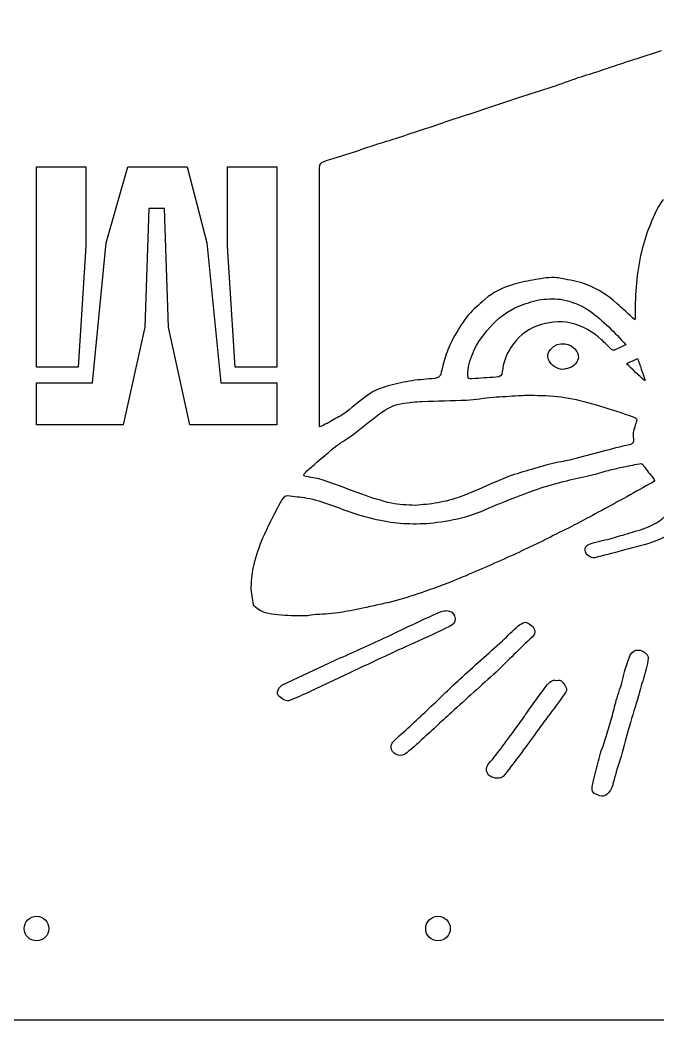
# Model space of a CAD drawing. Header units: millimetres. Extents: x -152 to 152, y -101 to 105.
# Drawn here: x -1.9 to 73.2, y -100.8 to 17 of the extents above; entities that cross this region are included whole.
import ezdxf

# ---------------------------------------------------------------- set-up
doc = ezdxf.new("R2010")
doc.units = ezdxf.units.MM
doc.layers.add('CUTOUTS', color=1, linetype='CONTINUOUS')
doc.layers.add('PERIMETER', color=5, linetype='CONTINUOUS')

msp = doc.modelspace()

# ---------------------------------------------------------------- linework, layer by layer
at = {"layer": 'CUTOUTS'}
for p, q in [((70.75, 12.5), (73.61, 13.46)), ((50.83, 5.92), (47.97, 4.96)), ((50.83, 5.92), (54, 6.95)), ((33.32, -30.9), (33.32, -0.36)), ((28.98, -61.29), (35.09, -58.43)), ((36.98, -59.82), (32.14, -62.12)), ((71.16, -61.7), (70.92, -62.58))]:
    msp.add_line(p, q, dxfattribs=at)
for points in [[(10.21, -30.66), (0.01, -30.66), (0.01, -25.7), (6.59, -25.7), (8.21, -9.21), (10.74, -0.25), (17.75, -0.25), (20.07, -9.21), (21.71, -25.7), (28.3, -25.7), (28.3, -30.66), (18.07, -30.66), (15.56, -19.14), (15.06, -5.18), (13.22, -5.18), (12.74, -19.14)], [(0.01, -0.25), (5.81, -0.25), (5.81, -9.59), (4.91, -23.86), (0.01, -23.86)], [(22.5, -0.25), (28.3, -0.25), (28.3, -23.86), (23.39, -23.86), (22.5, -9.59)]]:
    msp.add_lwpolyline(points, close=True, dxfattribs=at)
for centre in [(0, -90), (47.29, -90)]:
    msp.add_circle(centre, 1.45, dxfattribs=at)
for points, knots in [([(66.49, 11.1), (67.23, 11.34), (67.94, 11.6), (68.68, 11.84), (68.68, 11.84), (68.68, 11.84), (68.68, 11.84)], [-1, -1, -1, -1, 0, 0, 0, 0.000238, 0.000238, 0.000238, 0.000238]), ([(68.68, 11.84), (68.68, 11.84), (68.69, 11.84), (68.69, 11.84), (69.37, 12.08), (70.06, 12.29), (70.75, 12.5), (70.75, 12.5), (70.75, 12.5), (70.75, 12.5)], [-1.000255, -1.000255, -1.000255, -1.000255, -1, -1, -1, 0, 0, 0, 0.000269, 0.000269, 0.000269, 0.000269]), ([(60.75, 9.17), (60.75, 9.17), (60.75, 9.17), (60.75, 9.17), (61.78, 9.51), (62.79, 9.91), (63.82, 10.25)], [-1.000047, -1.000047, -1.000047, -1.000047, -1, -1, -1, 0, 0, 0, 0]), ([(56.81, 7.93), (58.1, 8.35), (59.45, 8.75), (60.75, 9.17), (60.75, 9.17), (60.75, 9.17), (60.75, 9.17)], [-0.9998204, -0.9998204, -0.9998204, -0.9998204, 0, 0, 0, 0.0000375, 0.0000375, 0.0000375, 0.0000375]), ([(54, 6.95), (54, 6.95), (54, 6.95), (54, 6.95), (54.95, 7.27), (55.88, 7.61), (56.81, 7.93)], [-1.000062, -1.000062, -1.000062, -1.000062, -1, -1, -1, 0, 0, 0, 0]), ([(45.24, 4.06), (46.14, 4.35), (47.07, 4.67), (47.97, 4.96), (47.97, 4.96), (47.97, 4.96), (47.97, 4.96)], [-1, -1, -1, -1, 0, 0, 0, 0.000078, 0.000078, 0.000078, 0.000078]), ([(39.9, 2.34), (39.9, 2.34), (39.9, 2.34), (39.9, 2.34), (40.69, 2.61), (41.48, 2.82), (42.28, 3.08)], [-1.00012, -1.00012, -1.00012, -1.00012, -1, -1, -1, 0, 0, 0, 0]), ([(35.95, 1.02), (35.95, 1.02), (35.95, 1.02), (35.96, 1.02), (37.28, 1.44), (38.58, 1.92), (39.9, 2.34), (39.9, 2.34), (39.9, 2.34), (39.9, 2.34)], [-1.000067, -1.000067, -1.000067, -1.000067, -1, -1, -1, 0, 0, 0, 0.000072, 0.000072, 0.000072, 0.000072]), ([(33.89, 0.39), (34.58, 0.62), (35.27, 0.81), (35.95, 1.02), (35.95, 1.02), (35.95, 1.02), (35.95, 1.02)], [-1, -1, -1, -1, 0, 0, 0, 0.00013, 0.00013, 0.00013, 0.00013]), ([(73.81, -4.11), (73.02, -5.15), (72.56, -6.38), (72.09, -7.56), (72.09, -7.57), (72.09, -7.57), (72.09, -7.57)], [-0.999926, -0.999926, -0.999926, -0.999926, 0, 0, 0, 0.000087, 0.000087, 0.000087, 0.000087]), ([(72.09, -7.57), (72.09, -7.57), (72.09, -7.57), (72.09, -7.57), (71.69, -8.6), (71.4, -9.63), (71.16, -10.72), (71.16, -10.72), (71.16, -10.72), (71.16, -10.72)], [-1.0001, -1.0001, -1.0001, -1.0001, -1, -1, -1, 0, 0, 0, 0.000032, 0.000032, 0.000032, 0.000032]), ([(71.16, -10.72), (71.16, -10.72), (71.16, -10.72), (71.16, -10.72), (70.63, -13.19), (70.47, -15.65), (70.52, -18.14)], [-1.0000141, -1.0000141, -1.0000141, -1.0000141, -1, -1, -1, -0.0000779, -0.0000779, -0.0000779, -0.0000779]), ([(58.16, -13.65), (57.31, -13.81), (56.48, -14.02), (55.66, -14.28), (55.66, -14.28), (55.66, -14.28), (55.66, -14.28)], [-0.9998873, -0.9998873, -0.9998873, -0.9998873, 0, 0, 0, 0.0000939, 0.0000939, 0.0000939, 0.0000939]), ([(60.68, -13.3), (60.68, -13.3), (60.68, -13.3), (60.68, -13.3), (59.83, -13.35), (58.98, -13.49), (58.16, -13.65)], [-1.000097, -1.000097, -1.000097, -1.000097, -1, -1, -1, 0, 0, 0, 0]), ([(62.22, -13.49), (61.72, -13.38), (61.19, -13.27), (60.68, -13.3), (60.68, -13.3), (60.68, -13.3), (60.68, -13.3)], [-1, -1, -1, -1, 0, 0, 0, 0.000163, 0.000163, 0.000163, 0.000163]), ([(55.66, -14.28), (55.66, -14.28), (55.66, -14.28), (55.66, -14.28), (54.47, -14.68), (53.4, -15.29), (52.49, -16.15), (52.49, -16.15), (52.49, -16.15), (52.49, -16.15)], [-1.000064, -1.000064, -1.000064, -1.000064, -1, -1, -1, 0, 0, 0, 0.000054, 0.000054, 0.000054, 0.000054]), ([(52.49, -16.15), (52.49, -16.15), (52.49, -16.15), (52.49, -16.15), (51.89, -16.73), (51.2, -17.26), (50.69, -17.93), (50.69, -17.93), (50.69, -17.93), (50.69, -17.93)], [-1.00008, -1.00008, -1.00008, -1.00008, -1, -1, -1, 0, 0, 0, 0.000116, 0.000116, 0.000116, 0.000116]), ([(50.69, -17.93), (50.69, -17.93), (50.69, -17.93), (50.69, -17.93), (50.08, -18.75), (49.55, -19.62), (49.05, -20.52), (49.05, -20.52), (49.05, -20.52), (49.05, -20.52)], [-1.000094, -1.000094, -1.000094, -1.000094, -1, -1, -1, 0, 0, 0, 0.000243, 0.000243, 0.000243, 0.000243]), ([(59, -18.99), (57.66, -19.42), (56.65, -20.38), (55.87, -21.55), (55.87, -21.55), (55.87, -21.55), (55.87, -21.55)], [-1, -1, -1, -1, 0, 0, 0, 0.000012, 0.000012, 0.000012, 0.000012]), ([(49.05, -20.52), (49.05, -20.52), (49.05, -20.52), (49.05, -20.53), (48.7, -21.19), (48.41, -21.88), (48.17, -22.6)], [-1.000336, -1.000336, -1.000336, -1.000336, -1, -1, -1, 0, 0, 0, 0]), ([(60.53, -21.77), (61.49, -20.66), (63.03, -21), (63.65, -22.03), (63.65, -22.03), (63.65, -22.03), (63.65, -22.03)], [-1, -1, -1, -1, 0, 0, 0, 0.000245, 0.000245, 0.000245, 0.000245]), ([(55.87, -21.55), (55.87, -21.55), (55.87, -21.55), (55.87, -21.55), (55.31, -22.41), (54.97, -23.37), (54.86, -24.38)], [-1.000016, -1.000016, -1.000016, -1.000016, -1, -1, -1, 0, 0, 0, 0]), ([(63.65, -22.03), (64.03, -22.64), (63.81, -23.42), (63.01, -23.84), (63.01, -23.84), (63.01, -23.84), (63.01, -23.84)], [-1, -1, -1, -1, 0, 0, 0, 0.000207, 0.000207, 0.000207, 0.000207]), ([(47.61, -24.69), (47.56, -24.81), (47.46, -24.96), (47.37, -25.03), (47.37, -25.03), (47.37, -25.03), (47.37, -25.03)], [-0.992778, -0.992778, -0.992778, -0.992778, 0, 0, 0, 0.001968, 0.001968, 0.001968, 0.001968]), ([(54.86, -24.38), (54.81, -24.87), (54.63, -25.02), (54.14, -25.05), (54.14, -25.05), (54.14, -25.05), (54.14, -25.05)], [-1, -1, -1, -1, 0, 0, 0, 0.000048, 0.000048, 0.000048, 0.000048]), ([(63.01, -23.84), (63.01, -23.84), (63.01, -23.84), (63.01, -23.84), (62.73, -23.99), (62.37, -24.02), (62.05, -24.12)], [-1.0005752, -1.0005752, -1.0005752, -1.0005752, -1, -1, -1, -0.009478, -0.009478, -0.009478, -0.009478]), ([(44.24, -25.45), (44.24, -25.45), (44.24, -25.45), (44.24, -25.45), (43.34, -25.61), (42.46, -25.79), (41.59, -26.03), (41.59, -26.03), (41.59, -26.03), (41.59, -26.03)], [-1.000222, -1.000222, -1.000222, -1.000222, -1, -1, -1, 0, 0, 0, 0.000111, 0.000111, 0.000111, 0.000111]), ([(46.91, -25.18), (46.02, -25.29), (45.12, -25.31), (44.24, -25.45), (44.24, -25.45), (44.24, -25.45), (44.24, -25.45)], [-0.9995574, -0.9995574, -0.9995574, -0.9995574, 0, 0, 0, 0.0002293, 0.0002293, 0.0002293, 0.0002293]), ([(47.37, -25.03), (47.37, -25.03), (47.37, -25.03), (47.37, -25.03), (47.25, -25.13), (47.07, -25.16), (46.91, -25.18)], [-1.0015367, -1.0015367, -1.0015367, -1.0015367, -1, -1, -1, -0.0024793, -0.0024793, -0.0024793, -0.0024793]), ([(51.31, -25.23), (50.94, -25.26), (50.85, -25.22), (50.81, -24.87), (50.81, -24.85), (50.81, -24.83), (50.81, -24.81)], [-0.9991908, -0.9991908, -0.9991908, -0.9991908, -0.0548621, -0.0548621, -0.0548621, -0.0002789, -0.0002789, -0.0002789, -0.0002789]), ([(54.14, -25.05), (54.14, -25.05), (54.14, -25.05), (54.14, -25.05), (53.19, -25.1), (52.24, -25.15), (51.31, -25.23)], [-1.000025, -1.000025, -1.000025, -1.000025, -1, -1, -1, 0, 0, 0, 0]), ([(39.4, -26.88), (38.37, -27.55), (37.44, -28.42), (36.47, -29.16), (36.47, -29.16), (36.47, -29.16), (36.47, -29.16)], [-0.999757, -0.999757, -0.999757, -0.999757, 0, 0, 0, 0.0000342, 0.0000342, 0.0000342, 0.0000342]), ([(41.59, -26.03), (41.59, -26.03), (41.59, -26.03), (41.59, -26.03), (40.85, -26.24), (40.05, -26.45), (39.4, -26.88)], [-1.00013, -1.00013, -1.00013, -1.00013, -1, -1, -1, 0, 0, 0, 0]), ([(43.06, -28.14), (43.86, -28.03), (44.65, -27.93), (45.44, -27.9), (45.44, -27.9), (45.44, -27.9), (45.44, -27.9)], [-0.9997056, -0.9997056, -0.9997056, -0.9997056, 0, 0, 0, 0.000127, 0.000127, 0.000127, 0.000127]), ([(45.44, -27.9), (45.44, -27.9), (45.44, -27.9), (45.44, -27.9), (47.19, -27.82), (48.91, -27.82), (50.63, -27.74), (50.63, -27.74), (50.63, -27.74), (50.63, -27.74)], [-1.000058, -1.000058, -1.000058, -1.000058, -1, -1, -1, 0, 0, 0, 0.000019, 0.000019, 0.000019, 0.000019]), ([(50.63, -27.74), (50.63, -27.74), (50.63, -27.74), (50.63, -27.74), (51.69, -27.69), (52.72, -27.48), (53.78, -27.4), (53.78, -27.4), (53.78, -27.4), (53.78, -27.4)], [-1.00003, -1.00003, -1.00003, -1.00003, -1, -1, -1, 0, 0, 0, 0.000031, 0.000031, 0.000031, 0.000031]), ([(53.78, -27.4), (53.78, -27.4), (53.78, -27.4), (53.78, -27.4), (54.78, -27.32), (55.79, -27.27), (56.79, -27.21)], [-1.000032, -1.000032, -1.000032, -1.000032, -1, -1, -1, 0, 0, 0, 0]), ([(62.23, -27.42), (63.42, -27.61), (64.61, -27.93), (65.8, -28.27), (65.8, -28.27), (65.8, -28.27), (65.8, -28.27)], [-1, -1, -1, -1, 0, 0, 0, 0.00009, 0.00009, 0.00009, 0.00009]), ([(65.8, -28.27), (65.8, -28.27), (65.8, -28.27), (65.8, -28.27), (67.15, -28.64), (68.49, -29.12), (69.84, -29.54)], [-1.000079, -1.000079, -1.000079, -1.000079, -1, -1, -1, 0, 0, 0, 0]), ([(36.47, -29.16), (36.47, -29.16), (36.47, -29.16), (36.47, -29.16), (36.02, -29.5), (35.52, -29.74), (35.02, -30.03), (35.02, -30.03), (35.02, -30.03), (35.02, -30.03)], [-1.000074, -1.000074, -1.000074, -1.000074, -1, -1, -1, 0, 0, 0, 0.000224, 0.000224, 0.000224, 0.000224]), ([(37.24, -31.83), (37.24, -31.83), (37.24, -31.83), (37.24, -31.83), (38.33, -31.01), (39.36, -30.14), (40.44, -29.32)], [-1.000067, -1.000067, -1.000067, -1.000067, -1, -1, -1, 0, 0, 0, 0]), ([(35.02, -30.03), (35.01, -30.03), (35.01, -30.03), (35.01, -30.03), (34.5, -30.34), (33.97, -30.64), (33.32, -30.9)], [-1.0002109, -1.0002109, -1.0002109, -1.0002109, -1, -1, -1, -0.033334, -0.033334, -0.033334, -0.033334]), ([(69.84, -29.54), (70, -29.59), (70.13, -29.67), (70.26, -29.72), (70.26, -29.72), (70.26, -29.72), (70.27, -29.72)], [-0.99816, -0.99816, -0.99816, -0.99816, 0, 0, 0, 0.001856, 0.001856, 0.001856, 0.001856]), ([(70.61, -30.48), (70.42, -31.03), (70.15, -31.63), (70.31, -32.31), (70.31, -32.31), (70.31, -32.31), (70.31, -32.31)], [-0.9993792, -0.9993792, -0.9993792, -0.9993792, 0, 0, 0, 0.0001156, 0.0001156, 0.0001156, 0.0001156]), ([(70.27, -29.72), (70.27, -29.72), (70.27, -29.72), (70.27, -29.72), (70.61, -29.85), (70.7, -29.9), (70.71, -30.03), (70.71, -30.12), (70.67, -30.26), (70.61, -30.48)], [-1.0004269, -1.0004269, -1.0004269, -1.0004269, -1, -1, -1, -0.3988186, -0.3988186, -0.3988186, -0.0006264, -0.0006264, -0.0006264, -0.0006264]), ([(35.36, -33.1), (35.97, -32.66), (36.63, -32.29), (37.24, -31.83), (37.24, -31.83), (37.24, -31.83), (37.24, -31.83)], [-0.9997724, -0.9997724, -0.9997724, -0.9997724, 0, 0, 0, 0.0001198, 0.0001198, 0.0001198, 0.0001198]), ([(69.87, -32.99), (68.79, -33.23), (67.73, -33.52), (66.65, -33.78), (66.65, -33.78), (66.65, -33.78), (66.65, -33.78)], [-0.9997808, -0.9997808, -0.9997808, -0.9997808, 0, 0, 0, 0.0001595, 0.0001595, 0.0001595, 0.0001595]), ([(70.31, -32.31), (70.31, -32.31), (70.31, -32.31), (70.31, -32.31), (70.39, -32.6), (70.28, -32.89), (69.87, -32.99)], [-1.0002402, -1.0002402, -1.0002402, -1.0002402, -1, -1, -1, -0.0005726, -0.0005726, -0.0005726, -0.0005726]), ([(66.65, -33.78), (66.65, -33.78), (66.65, -33.78), (66.65, -33.78), (65.45, -34.1), (64.26, -34.44), (63.07, -34.73), (63.07, -34.73), (63.07, -34.73), (63.07, -34.73)], [-1.000145, -1.000145, -1.000145, -1.000145, -1, -1, -1, 0, 0, 0, 0.000158, 0.000158, 0.000158, 0.000158]), ([(60.98, -35.16), (60.98, -35.16), (60.98, -35.16), (60.98, -35.16), (60.08, -35.37), (59.21, -35.63), (58.31, -35.9)], [-1.000039, -1.000039, -1.000039, -1.000039, -1, -1, -1, 0, 0, 0, 0]), ([(63.07, -34.73), (63.07, -34.73), (63.07, -34.73), (63.07, -34.73), (62.39, -34.92), (61.68, -35), (60.98, -35.16), (60.98, -35.16), (60.98, -35.16), (60.98, -35.16)], [-1.000272, -1.000272, -1.000272, -1.000272, -1, -1, -1, 0, 0, 0, 0.000051, 0.000051, 0.000051, 0.000051]), ([(71.01, -35.23), (71.26, -35.18), (71.36, -35.24), (71.51, -35.47), (71.51, -35.47), (71.51, -35.47), (71.51, -35.47)], [-0.9990578, -0.9990578, -0.9990578, -0.9990578, 0, 0, 0, 0.0003507, 0.0003507, 0.0003507, 0.0003507]), ([(31.77, -36.74), (31.77, -36.74), (31.77, -36.74), (31.77, -36.74), (31.49, -36.71), (31.46, -36.63), (31.5, -36.5), (31.52, -36.45), (31.55, -36.4), (31.59, -36.35)], [-1.0010525, -1.0010525, -1.0010525, -1.0010525, -1, -1, -1, -0.2674401, -0.2674401, -0.2674401, -0.00345, -0.00345, -0.00345, -0.00345]), ([(71.51, -35.47), (71.51, -35.47), (71.51, -35.47), (71.51, -35.47), (71.86, -35.98), (72.26, -36.46), (72.65, -36.93), (72.65, -36.93), (72.65, -36.93), (72.65, -36.93)], [-1.000165, -1.000165, -1.000165, -1.000165, -1, -1, -1, 0, 0, 0, 0.000512, 0.000512, 0.000512, 0.000512]), ([(33.89, -37.2), (33.89, -37.2), (33.89, -37.2), (33.89, -37.2), (33.2, -36.98), (32.48, -36.88), (31.77, -36.74), (31.77, -36.74), (31.77, -36.74), (31.77, -36.74)], [-1.000331, -1.000331, -1.000331, -1.000331, -1, -1, -1, 0, 0, 0, 0.00058, 0.00058, 0.00058, 0.00058]), ([(38.31, -38.84), (38.31, -38.84), (38.31, -38.84), (38.31, -38.84), (36.83, -38.33), (35.38, -37.7), (33.89, -37.2), (33.89, -37.2), (33.89, -37.2), (33.89, -37.2)], [-1.000008, -1.000008, -1.000008, -1.000008, -1, -1, -1, 0, 0, 0, 0.000152, 0.000152, 0.000152, 0.000152]), ([(53.36, -37.7), (53.36, -37.7), (53.36, -37.7), (53.36, -37.7), (52.22, -38.2), (51.08, -38.71), (49.92, -39.13), (49.92, -39.13), (49.92, -39.13), (49.92, -39.13)], [-1.000159, -1.000159, -1.000159, -1.000159, -1, -1, -1, 0, 0, 0, 0.000067, 0.000067, 0.000067, 0.000067]), ([(55.61, -36.75), (54.84, -37.01), (54.12, -37.38), (53.36, -37.7), (53.36, -37.7), (53.36, -37.7), (53.36, -37.7)], [-1, -1, -1, -1, 0, 0, 0, 0.000238, 0.000238, 0.000238, 0.000238]), ([(59.13, -38.19), (60.22, -37.82), (61.35, -37.53), (62.46, -37.24), (62.46, -37.24), (62.46, -37.24), (62.46, -37.24)], [-0.999956, -0.999956, -0.999956, -0.999956, 0, 0, 0, 0.000107, 0.000107, 0.000107, 0.000107]), ([(62.46, -37.24), (62.46, -37.24), (62.46, -37.24), (62.46, -37.24), (63.41, -36.97), (64.39, -36.82), (65.35, -36.58)], [-1.000125, -1.000125, -1.000125, -1.000125, -1, -1, -1, 0, 0, 0, 0]), ([(72.65, -36.93), (72.65, -36.93), (72.65, -36.93), (72.65, -36.93), (72.88, -37.18), (72.79, -37.31), (72.56, -37.44)], [-1.000892, -1.000892, -1.000892, -1.000892, -1, -1, -1, 0, 0, 0, 0]), ([(41.82, -39.89), (40.64, -39.63), (39.48, -39.23), (38.31, -38.84), (38.31, -38.84), (38.31, -38.84), (38.31, -38.84)], [-1, -1, -1, -1, 0, 0, 0, 0.00001, 0.00001, 0.00001, 0.00001]), ([(54.59, -39.91), (54.59, -39.91), (54.59, -39.91), (54.59, -39.91), (56.09, -39.3), (57.6, -38.72), (59.13, -38.19)], [-1.000015, -1.000015, -1.000015, -1.000015, -1, -1, -1, 0, 0, 0, 0]), ([(28.58, -40.07), (28.58, -40.07), (28.58, -40.07), (28.58, -40.07), (28.76, -39.71), (29.02, -39.36), (29.28, -39.05), (29.29, -39.05), (29.29, -39.05), (29.29, -39.05)], [-1.000163, -1.000163, -1.000163, -1.000163, -1, -1, -1, 0, 0, 0, 0.002155, 0.002155, 0.002155, 0.002155]), ([(29.29, -39.05), (29.29, -39.05), (29.29, -39.04), (29.29, -39.04), (29.31, -39.01), (29.48, -38.99), (29.59, -38.99)], [-1.009337, -1.009337, -1.009337, -1.009337, -1, -1, -1, -0.008367, -0.008367, -0.008367, -0.008367]), ([(29.59, -38.99), (30.33, -39.07), (31.09, -39.15), (31.83, -39.28), (31.83, -39.28), (31.83, -39.28), (31.83, -39.28)], [-0.9988051, -0.9988051, -0.9988051, -0.9988051, 0, 0, 0, 0.0000053, 0.0000053, 0.0000053, 0.0000053]), ([(31.83, -39.28), (31.83, -39.28), (31.83, -39.28), (31.83, -39.28), (33.75, -39.62), (35.52, -40.44), (37.35, -41.07), (37.35, -41.07), (37.35, -41.07), (37.35, -41.07)], [-1.000002, -1.000002, -1.000002, -1.000002, -1, -1, -1, 0, 0, 0, 0.000027, 0.000027, 0.000027, 0.000027]), ([(47.25, -39.84), (47.25, -39.84), (47.25, -39.84), (47.25, -39.84), (46.36, -40.02), (45.44, -40.05), (44.62, -40.16)], [-1.0002574, -1.0002574, -1.0002574, -1.0002574, -1, -1, -1, -0.0020856, -0.0020856, -0.0020856, -0.0020856]), ([(49.92, -39.13), (49.92, -39.13), (49.92, -39.13), (49.92, -39.13), (49.08, -39.44), (48.15, -39.68), (47.26, -39.84), (47.26, -39.84), (47.26, -39.84), (47.25, -39.84)], [-1.000092, -1.000092, -1.000092, -1.000092, -1, -1, -1, 0, 0, 0, 0.000259, 0.000259, 0.000259, 0.000259]), ([(51.01, -41.34), (51.01, -41.34), (51.01, -41.34), (51.01, -41.34), (52.23, -40.97), (53.4, -40.38), (54.59, -39.91), (54.59, -39.91), (54.59, -39.91), (54.59, -39.91)], [-1.000039, -1.000039, -1.000039, -1.000039, -1, -1, -1, 0, 0, 0, 0.00002, 0.00002, 0.00002, 0.00002]), ([(26.67, -43.98), (26.67, -43.98), (26.67, -43.98), (26.67, -43.98), (27.23, -42.66), (27.91, -41.37), (28.58, -40.07), (28.58, -40.07), (28.58, -40.07), (28.58, -40.07)], [-1.000134, -1.000134, -1.000134, -1.000134, -1, -1, -1, 0, 0, 0, 0.000047, 0.000047, 0.000047, 0.000047]), ([(37.35, -41.07), (37.35, -41.07), (37.35, -41.07), (37.35, -41.07), (38.52, -41.47), (39.74, -41.74), (40.96, -41.98), (40.96, -41.98), (40.96, -41.98), (40.96, -41.98)], [-1.000042, -1.000042, -1.000042, -1.000042, -1, -1, -1, 0, 0, 0, 0.000042, 0.000042, 0.000042, 0.000042]), ([(40.96, -41.98), (40.96, -41.98), (40.96, -41.98), (40.96, -41.98), (41.94, -42.16), (42.97, -42.27), (43.98, -42.29), (43.98, -42.29), (43.98, -42.29), (43.98, -42.29)], [-1.000052, -1.000052, -1.000052, -1.000052, -1, -1, -1, 0, 0, 0, 0.000011, 0.000011, 0.000011, 0.000011]), ([(43.98, -42.29), (43.98, -42.29), (43.98, -42.29), (43.98, -42.29), (45.04, -42.32), (46.1, -42.29), (47.17, -42.13)], [-1.0000104, -1.0000104, -1.0000104, -1.0000104, -1, -1, -1, -0.0002099, -0.0002099, -0.0002099, -0.0002099]), ([(47.17, -42.13), (48.46, -41.98), (49.76, -41.71), (51.01, -41.34), (51.01, -41.34), (51.01, -41.34), (51.01, -41.34)], [-0.9998279, -0.9998279, -0.9998279, -0.9998279, 0, 0, 0, 0.0000381, 0.0000381, 0.0000381, 0.0000381]), ([(72.08, -42.66), (72.08, -42.66), (72.08, -42.66), (72.08, -42.66), (72.71, -42.37), (73.41, -42.05), (73.89, -41.54)], [-1.00039, -1.00039, -1.00039, -1.00039, -1, -1, -1, 0, 0, 0, 0]), ([(67.57, -44.07), (67.57, -44.07), (67.57, -44.07), (67.57, -44.07), (68.23, -43.88), (68.89, -43.69), (69.56, -43.48)], [-1.000248, -1.000248, -1.000248, -1.000248, -1, -1, -1, 0, 0, 0, 0]), ([(69.56, -43.48), (70.4, -43.22), (71.25, -43.01), (72.07, -42.66), (72.08, -42.66), (72.08, -42.66), (72.08, -42.66)], [-0.999872, -0.999872, -0.999872, -0.999872, 0, 0, 0, 0.000306, 0.000306, 0.000306, 0.000306]), ([(25.62, -47.12), (25.62, -47.12), (25.62, -47.12), (25.62, -47.12), (25.88, -46.07), (26.22, -44.99), (26.67, -43.98), (26.67, -43.98), (26.67, -43.98), (26.67, -43.98)], [-1.000058, -1.000058, -1.000058, -1.000058, -1, -1, -1, 0, 0, 0, 0.000174, 0.000174, 0.000174, 0.000174]), ([(60.87, -43.71), (59.07, -44.61), (57.27, -45.48), (55.45, -46.3), (55.45, -46.3), (55.45, -46.3), (55.45, -46.3)], [-1, -1, -1, -1, 0, 0, 0, 0.000014, 0.000014, 0.000014, 0.000014]), ([(64.62, -45.44), (64.62, -45.44), (64.62, -45.44), (64.62, -45.44), (64.57, -45.04), (64.84, -44.8), (65.14, -44.7)], [-1.002432, -1.002432, -1.002432, -1.002432, -1, -1, -1, 0, 0, 0, 0]), ([(65.14, -44.7), (65.93, -44.44), (66.75, -44.28), (67.57, -44.07), (67.57, -44.07), (67.57, -44.07), (67.57, -44.07)], [-1, -1, -1, -1, 0, 0, 0, 0.000201, 0.000201, 0.000201, 0.000201]), ([(72.44, -44.52), (71.28, -44.92), (70.06, -45.19), (68.87, -45.5), (68.87, -45.5), (68.87, -45.5), (68.87, -45.5)], [-1, -1, -1, -1, 0, 0, 0, 0.000053, 0.000053, 0.000053, 0.000053]), ([(65.75, -46.32), (65.75, -46.32), (65.75, -46.32), (65.75, -46.32), (65.32, -46.44), (64.62, -45.9), (64.62, -45.45), (64.62, -45.44), (64.62, -45.44), (64.62, -45.44)], [-1.000336, -1.000336, -1.000336, -1.000336, -1, -1, -1, 0, 0, 0, 0.002064, 0.002064, 0.002064, 0.002064]), ([(68.87, -45.5), (68.87, -45.5), (68.87, -45.5), (68.87, -45.5), (67.81, -45.79), (66.78, -46.06), (65.75, -46.32), (65.75, -46.32), (65.75, -46.32), (65.75, -46.32)], [-1.000059, -1.000059, -1.000059, -1.000059, -1, -1, -1, 0, 0, 0, 0.000156, 0.000156, 0.000156, 0.000156]), ([(25.27, -49.79), (25.38, -48.81), (25.41, -47.94), (25.62, -47.12), (25.62, -47.12), (25.62, -47.12), (25.62, -47.12)], [-0.9984355, -0.9984355, -0.9984355, -0.9984355, 0, 0, 0, 0.0000745, 0.0000745, 0.0000745, 0.0000745]), ([(55.45, -46.3), (55.45, -46.3), (55.45, -46.3), (55.45, -46.3), (53.46, -47.2), (51.48, -48.07), (49.47, -48.89), (49.47, -48.89), (49.47, -48.89), (49.47, -48.89)], [-1.000013, -1.000013, -1.000013, -1.000013, -1, -1, -1, 0, 0, 0, 0.00005, 0.00005, 0.00005, 0.00005]), ([(49.47, -48.89), (49.47, -48.89), (49.47, -48.89), (49.47, -48.89), (48.09, -49.47), (46.72, -49.95), (45.32, -50.43), (45.32, -50.43), (45.32, -50.43), (45.32, -50.43)], [-1.000072, -1.000072, -1.000072, -1.000072, -1, -1, -1, 0, 0, 0, 0.000088, 0.000088, 0.000088, 0.000088]), ([(45.32, -50.43), (45.32, -50.43), (45.32, -50.43), (45.32, -50.43), (44.21, -50.82), (43.1, -51.17), (41.96, -51.46)], [-1.00011, -1.00011, -1.00011, -1.00011, -1, -1, -1, 0, 0, 0, 0]), ([(41.96, -51.46), (40.8, -51.75), (39.61, -52.01), (38.44, -52.25), (38.44, -52.25), (38.44, -52.25), (38.44, -52.25)], [-0.999924, -0.999924, -0.999924, -0.999924, 0, 0, 0, 0.000078, 0.000078, 0.000078, 0.000078]), ([(25.73, -52.07), (25.73, -52.07), (25.73, -52.07), (25.73, -52.07), (25.66, -52.03), (25.59, -51.93), (25.56, -51.86)], [-1.020346, -1.020346, -1.020346, -1.020346, -1, -1, -1, -0.015314, -0.015314, -0.015314, -0.015314]), ([(28.43, -53.04), (28.43, -53.04), (28.43, -53.04), (28.43, -53.04), (27.45, -52.94), (26.46, -52.86), (25.74, -52.08), (25.74, -52.08), (25.73, -52.08), (25.73, -52.07)], [-1.000116, -1.000116, -1.000116, -1.000116, -1, -1, -1, 0, 0, 0, 0.001788, 0.001788, 0.001788, 0.001788]), ([(35.48, -52.8), (35.48, -52.8), (35.48, -52.8), (35.48, -52.8), (34.53, -52.94), (33.56, -52.96), (32.6, -53.04)], [-1.000062, -1.000062, -1.000062, -1.000062, -1, -1, -1, 0, 0, 0, 0]), ([(38.44, -52.25), (38.44, -52.25), (38.44, -52.25), (38.44, -52.25), (37.46, -52.46), (36.49, -52.67), (35.48, -52.8), (35.48, -52.8), (35.48, -52.8), (35.48, -52.8)], [-1.000093, -1.000093, -1.000093, -1.000093, -1, -1, -1, 0, 0, 0, 0.000059, 0.000059, 0.000059, 0.000059]), ([(48.35, -52.53), (48.81, -52.56), (49.08, -52.81), (49.23, -53.16), (49.23, -53.16), (49.23, -53.16), (49.23, -53.16)], [-0.9967758, -0.9967758, -0.9967758, -0.9967758, 0, 0, 0, 0.0001552, 0.0001552, 0.0001552, 0.0001552]), ([(31.68, -53.15), (30.59, -53.15), (29.51, -53.17), (28.43, -53.04), (28.43, -53.04), (28.43, -53.04), (28.43, -53.04)], [-1, -1, -1, -1, 0, 0, 0, 0.000104, 0.000104, 0.000104, 0.000104]), ([(49.23, -53.16), (49.23, -53.16), (49.23, -53.16), (49.23, -53.16), (49.41, -53.57), (49.28, -54.04), (48.93, -54.24), (48.93, -54.24), (48.93, -54.24), (48.93, -54.24)], [-1.000135, -1.000135, -1.000135, -1.000135, -1, -1, -1, 0, 0, 0, 0.001345, 0.001345, 0.001345, 0.001345]), ([(56.72, -54.35), (56.72, -54.35), (56.72, -54.34), (56.72, -54.34), (56.94, -54.12), (57.27, -54.04), (57.56, -53.89)], [-1.001648, -1.001648, -1.001648, -1.001648, -1, -1, -1, -0.0177874, -0.0177874, -0.0177874, -0.0177874]), ([(47.67, -54.9), (46.26, -55.53), (44.86, -56.2), (43.46, -56.8), (43.46, -56.8), (43.46, -56.8), (43.46, -56.8)], [-0.9997922, -0.9997922, -0.9997922, -0.9997922, 0, 0, 0, 0.0001336, 0.0001336, 0.0001336, 0.0001336]), ([(48.93, -54.24), (48.93, -54.24), (48.93, -54.24), (48.93, -54.24), (48.54, -54.5), (48.09, -54.69), (47.67, -54.9)], [-1.001203, -1.001203, -1.001203, -1.001203, -1, -1, -1, -0.000674, -0.000674, -0.000674, -0.000674]), ([(54.89, -56.09), (54.89, -56.09), (54.89, -56.09), (54.89, -56.09), (55.5, -55.51), (56.08, -54.9), (56.72, -54.35), (56.72, -54.35), (56.72, -54.35), (56.72, -54.35)], [-1.000275, -1.000275, -1.000275, -1.000275, -1, -1, -1, 0, 0, 0, 0.000658, 0.000658, 0.000658, 0.000658]), ([(58.65, -54.75), (58.8, -55.13), (58.65, -55.42), (58.37, -55.67), (58.37, -55.67), (58.37, -55.67), (58.37, -55.67)], [-0.9993456, -0.9993456, -0.9993456, -0.9993456, 0, 0, 0, 0.000403, 0.000403, 0.000403, 0.000403]), ([(49.86, -60.62), (49.86, -60.62), (49.86, -60.62), (49.86, -60.62), (51.53, -59.08), (53.22, -57.6), (54.89, -56.09), (54.89, -56.09), (54.89, -56.09), (54.89, -56.09)], [-1.000005, -1.000005, -1.000005, -1.000005, -1, -1, -1, 0, 0, 0, 0.000103, 0.000103, 0.000103, 0.000103]), ([(58.37, -55.67), (58.37, -55.67), (58.37, -55.67), (58.37, -55.67), (56.94, -57.02), (55.54, -58.4), (54.14, -59.78)], [-1.0000807, -1.0000807, -1.0000807, -1.0000807, -1, -1, -1, -0.0001615, -0.0001615, -0.0001615, -0.0001615]), ([(43.46, -56.8), (43.46, -56.8), (43.46, -56.8), (43.46, -56.8), (41.29, -57.81), (39.15, -58.81), (36.98, -59.82), (36.98, -59.82), (36.98, -59.82), (36.98, -59.82)], [-1.000085, -1.000085, -1.000085, -1.000085, -1, -1, -1, 0, 0, 0, 0.000034, 0.000034, 0.000034, 0.000034]), ([(70.94, -57.19), (71.38, -57.19), (72.03, -57.68), (72.06, -58.06), (72.06, -58.09), (72.06, -58.11), (72.06, -58.14), (72.06, -58.14), (72.06, -58.14), (72.06, -58.14)], [-1, -1, -1, -1, -0.063131, -0.063131, -0.063131, 0, 0, 0, 0.001007, 0.001007, 0.001007, 0.001007]), ([(72.06, -58.14), (72.06, -58.14), (72.06, -58.14), (72.06, -58.14), (72.03, -58.56), (71.9, -58.98), (71.8, -59.4), (71.8, -59.4), (71.8, -59.4), (71.8, -59.4)], [-1.001075, -1.001075, -1.001075, -1.001075, -1, -1, -1, 0, 0, 0, 0.000155, 0.000155, 0.000155, 0.000155]), ([(54.14, -59.78), (52.39, -61.36), (50.62, -62.95), (48.87, -64.54), (48.87, -64.54), (48.87, -64.54), (48.87, -64.54)], [-0.9998656, -0.9998656, -0.9998656, -0.9998656, 0, 0, 0, 0.0000112, 0.0000112, 0.0000112, 0.0000112]), ([(68.96, -61.04), (68.96, -61.04), (68.96, -61.04), (68.96, -61.04), (69.06, -60.62), (69.14, -60.19), (69.25, -59.77)], [-1.0004062, -1.0004062, -1.0004062, -1.0004062, -1, -1, -1, -0.0006392, -0.0006392, -0.0006392, -0.0006392]), ([(71.8, -59.4), (71.8, -59.4), (71.8, -59.4), (71.8, -59.4), (71.61, -60.17), (71.37, -60.94), (71.16, -61.7), (71.16, -61.7), (71.16, -61.7), (71.16, -61.7)], [-1.000086, -1.000086, -1.000086, -1.000086, -1, -1, -1, 0, 0, 0, 0.000031, 0.000031, 0.000031, 0.000031]), ([(46.03, -64.27), (46.03, -64.27), (46.03, -64.27), (46.03, -64.27), (47.3, -63.05), (48.57, -61.81), (49.86, -60.62), (49.86, -60.62), (49.86, -60.62), (49.86, -60.62)], [-1.000043, -1.000043, -1.000043, -1.000043, -1, -1, -1, 0, 0, 0, 0.000006, 0.000006, 0.000006, 0.000006]), ([(60.16, -61.3), (60.16, -61.3), (60.16, -61.3), (60.16, -61.3), (60.42, -60.96), (60.74, -60.66), (61.25, -60.76), (61.25, -60.76), (61.26, -60.76), (61.26, -60.76)], [-1.000026, -1.000026, -1.000026, -1.000026, -1, -1, -1, 0, 0, 0, 0.007111, 0.007111, 0.007111, 0.007111]), ([(61.26, -60.76), (61.27, -60.76), (61.27, -60.76), (61.27, -60.76), (61.85, -60.61), (62.06, -61.08), (62.33, -61.48), (62.33, -61.48), (62.33, -61.48), (62.33, -61.48)], [-1.006101, -1.006101, -1.006101, -1.006101, -1, -1, -1, 0, 0, 0, 0.001709, 0.001709, 0.001709, 0.001709]), ([(68.69, -61.89), (68.8, -61.6), (68.88, -61.33), (68.96, -61.04), (68.96, -61.04), (68.96, -61.04), (68.96, -61.04)], [-0.9992768, -0.9992768, -0.9992768, -0.9992768, 0, 0, 0, 0.0005876, 0.0005876, 0.0005876, 0.0005876]), ([(28.37, -62.34), (28.37, -62.34), (28.37, -62.34), (28.37, -62.34), (28.3, -62.14), (28.53, -61.62), (28.82, -61.39), (28.87, -61.34), (28.92, -61.31), (28.97, -61.29), (28.97, -61.29), (28.98, -61.29), (28.98, -61.29)], [-1.000255, -1.000255, -1.000255, -1.000255, -1, -1, -1, -0.156148, -0.156148, -0.156148, 0, 0, 0, 0.000671, 0.000671, 0.000671, 0.000671]), ([(29.78, -63.15), (29.52, -63.26), (28.87, -62.96), (28.55, -62.61), (28.46, -62.52), (28.4, -62.42), (28.37, -62.34), (28.37, -62.34), (28.37, -62.34), (28.37, -62.34)], [-0.9993717, -0.9993717, -0.9993717, -0.9993717, -0.2133821, -0.2133821, -0.2133821, 0, 0, 0, 0.0001654, 0.0001654, 0.0001654, 0.0001654]), ([(58.07, -64.13), (58.07, -64.13), (58.07, -64.13), (58.07, -64.13), (58.76, -63.18), (59.45, -62.22), (60.16, -61.3), (60.16, -61.3), (60.16, -61.3), (60.16, -61.3)], [-1.000023, -1.000023, -1.000023, -1.000023, -1, -1, -1, 0, 0, 0, 0.00001, 0.00001, 0.00001, 0.00001]), ([(62.17, -62.43), (62.17, -62.43), (62.17, -62.43), (62.17, -62.43), (61.54, -63.3), (60.88, -64.17), (60.21, -65.07)], [-1.000113, -1.000113, -1.000113, -1.000113, -1, -1, -1, 0, 0, 0, 0]), ([(62.33, -61.48), (62.33, -61.48), (62.33, -61.48), (62.33, -61.48), (62.55, -61.75), (62.41, -62.12), (62.17, -62.43), (62.17, -62.43), (62.17, -62.43), (62.17, -62.43)], [-1.002167, -1.002167, -1.002167, -1.002167, -1, -1, -1, 0, 0, 0, 0.000309, 0.000309, 0.000309, 0.000309]), ([(68.29, -63.11), (68.29, -63.11), (68.29, -63.11), (68.29, -63.11), (68.4, -62.69), (68.56, -62.29), (68.69, -61.89)], [-1.0005354, -1.0005354, -1.0005354, -1.0005354, -1, -1, -1, -0.0005355, -0.0005355, -0.0005355, -0.0005355]), ([(67.76, -65.14), (67.95, -64.45), (68.11, -63.77), (68.29, -63.11), (68.29, -63.11), (68.29, -63.11), (68.29, -63.11)], [-1, -1, -1, -1, 0, 0, 0, 0.00034, 0.00034, 0.00034, 0.00034]), ([(41.98, -68.03), (41.98, -68.02), (41.98, -68.02), (41.98, -68.02), (43.3, -66.75), (44.68, -65.54), (46.03, -64.27), (46.03, -64.27), (46.03, -64.27), (46.03, -64.27)], [-1.000319, -1.000319, -1.000319, -1.000319, -1, -1, -1, 0, 0, 0, 0.000041, 0.000041, 0.000041, 0.000041]), ([(48.87, -64.54), (48.87, -64.54), (48.87, -64.54), (48.87, -64.54), (47.63, -65.68), (46.41, -66.81), (45.17, -67.95)], [-1.000016, -1.000016, -1.000016, -1.000016, -1, -1, -1, 0, 0, 0, 0]), ([(56.86, -65.87), (56.86, -65.87), (56.86, -65.87), (56.86, -65.87), (57.28, -65.29), (57.65, -64.71), (58.07, -64.13), (58.07, -64.13), (58.07, -64.13), (58.07, -64.13)], [-1.00006, -1.00006, -1.00006, -1.00006, -1, -1, -1, 0, 0, 0, 0.000038, 0.000038, 0.000038, 0.000038]), ([(54.87, -68.55), (55.53, -67.67), (56.19, -66.77), (56.86, -65.87), (56.86, -65.87), (56.86, -65.87), (56.86, -65.87)], [-1, -1, -1, -1, 0, 0, 0, 0.000039, 0.000039, 0.000039, 0.000039]), ([(41.76, -68.62), (41.76, -68.62), (41.76, -68.62), (41.76, -68.62), (41.73, -68.43), (41.84, -68.14), (41.98, -68.03), (41.98, -68.03), (41.98, -68.03), (41.98, -68.03)], [-1.002258, -1.002258, -1.002258, -1.002258, -1, -1, -1, 0, 0, 0, 0.002834, 0.002834, 0.002834, 0.002834]), ([(45.17, -67.95), (44.58, -68.48), (44, -69.03), (43.37, -69.45), (43.37, -69.45), (43.37, -69.45), (43.37, -69.45)], [-0.999933, -0.999933, -0.999933, -0.999933, 0, 0, 0, 0.0001, 0.0001, 0.0001, 0.0001]), ([(66.44, -69.35), (66.55, -68.98), (66.7, -68.62), (66.84, -68.24), (66.84, -68.24), (66.84, -68.24), (66.84, -68.24)], [-1, -1, -1, -1, 0, 0, 0, 0.000944, 0.000944, 0.000944, 0.000944]), ([(66.84, -68.24), (66.84, -68.24), (66.84, -68.24), (66.84, -68.24), (66.94, -67.9), (67.02, -67.58), (67.13, -67.24)], [-1.001031, -1.001031, -1.001031, -1.001031, -1, -1, -1, 0, 0, 0, 0]), ([(43.37, -69.45), (43.37, -69.45), (43.37, -69.45), (43.37, -69.45), (42.75, -69.88), (41.81, -69.37), (41.76, -68.62), (41.76, -68.62), (41.76, -68.62), (41.76, -68.62)], [-1.000096, -1.000096, -1.000096, -1.000096, -1, -1, -1, 0, 0, 0, 0.000606, 0.000606, 0.000606, 0.000606]), ([(56.78, -69.76), (56.19, -70.52), (55.59, -71.32), (54.98, -72.08), (54.98, -72.08), (54.98, -72.08), (54.98, -72.08)], [-1, -1, -1, -1, 0, 0, 0, 0.000039, 0.000039, 0.000039, 0.000039]), ([(65.49, -73.08), (65.49, -73.08), (65.49, -73.08), (65.49, -73.08), (65.57, -72.63), (65.7, -72.18), (65.81, -71.76)], [-1.000279, -1.000279, -1.000279, -1.000279, -1, -1, -1, 0, 0, 0, 0]), ([(54.98, -72.08), (54.98, -72.08), (54.98, -72.08), (54.98, -72.08), (54.75, -72.37), (53.9, -72.34), (53.44, -72.05), (53.38, -72.01), (53.32, -71.97), (53.28, -71.92)], [-1.00008, -1.00008, -1.00008, -1.00008, -1, -1, -1, -0.113589, -0.113589, -0.113589, 0, 0, 0, 0]), ([(65.97, -74.21), (65.97, -74.21), (65.97, -74.21), (65.97, -74.21), (65.47, -73.98), (65.36, -73.76), (65.49, -73.08), (65.49, -73.08), (65.49, -73.08), (65.49, -73.08)], [-1.000319, -1.000319, -1.000319, -1.000319, -1, -1, -1, 0, 0, 0, 0.000182, 0.000182, 0.000182, 0.000182]), ([(67.39, -74.01), (66.98, -74.45), (66.54, -74.5), (65.97, -74.21), (65.97, -74.21), (65.97, -74.21), (65.97, -74.21)], [-1, -1, -1, -1, 0, 0, 0, 0.000272, 0.000272, 0.000272, 0.000272])]:
    msp.add_open_spline(points, degree=3, knots=knots, dxfattribs=at)
for points in [[(63.82, 10.25), (64.71, 10.55), (65.61, 10.81), (66.49, 11.1)], [(42.28, 3.08), (43.29, 3.4), (44.26, 3.75), (45.24, 4.06)], [(33.32, -0.36), (33.32, 0.1), (33.53, 0.26), (33.89, 0.39)], [(64.88, -14.15), (64.05, -13.8), (63.12, -13.67), (62.22, -13.49)], [(68.36, -16.36), (67.32, -15.43), (66.15, -14.66), (64.88, -14.15)], [(53.76, -18.81), (54.76, -17.73), (55.97, -16.94), (57.33, -16.47)], [(57.33, -16.47), (58.13, -16.2), (58.95, -15.91), (59.76, -15.86)], [(59.76, -15.86), (60.63, -15.81), (61.49, -15.76), (62.38, -15.99)], [(62.38, -15.99), (63.41, -16.28), (64.39, -16.65), (65.23, -17.28)], [(70.49, -18.28), (69.75, -17.62), (69.05, -16.97), (68.36, -16.36)], [(65.23, -17.28), (66.74, -18.43), (68.13, -19.71), (69.41, -21.24)], [(51.39, -22.23), (51.88, -20.92), (52.81, -19.84), (53.76, -18.81)], [(62.94, -18.67), (61.55, -18.35), (60.24, -18.57), (59, -18.99)], [(66.56, -20.64), (65.52, -19.69), (64.38, -18.99), (62.94, -18.67)], [(70.52, -18.14), (70.52, -18.17), (70.51, -18.21), (70.49, -18.28)], [(67.73, -21.78), (67.33, -21.39), (66.93, -20.96), (66.56, -20.64)], [(50.81, -24.81), (50.75, -23.87), (51.09, -23.05), (51.39, -22.23)], [(60.3, -22.94), (60.15, -22.56), (60.22, -22.13), (60.53, -21.77)], [(68.09, -21.85), (67.99, -21.89), (67.78, -21.84), (67.73, -21.78)], [(69.41, -21.24), (68.95, -21.45), (68.52, -21.67), (68.09, -21.85)], [(48.17, -22.6), (47.93, -23.29), (47.8, -24), (47.61, -24.69)], [(62.05, -24.12), (61.19, -24.07), (60.61, -23.66), (60.3, -22.94)], [(69.5, -23.45), (69.98, -23.23), (70.37, -23.03), (70.81, -22.84)], [(71.61, -25.43), (70.92, -24.8), (70.23, -24.16), (69.5, -23.45)], [(70.81, -22.84), (71.09, -23.66), (71.37, -24.53), (71.68, -25.38)], [(71.68, -25.38), (71.66, -25.4), (71.64, -25.42), (71.61, -25.43)], [(40.44, -29.32), (41.23, -28.74), (42.1, -28.3), (43.06, -28.14)], [(56.79, -27.21), (57.4, -27.19), (58.01, -27.13), (58.61, -27.16)], [(58.61, -27.16), (59.83, -27.21), (61.05, -27.24), (62.23, -27.42)], [(32.69, -35.35), (33.57, -34.61), (34.44, -33.82), (35.36, -33.1)], [(68.94, -35.65), (69.63, -35.52), (70.32, -35.39), (71.01, -35.23)], [(31.59, -36.35), (31.93, -35.98), (32.32, -35.67), (32.69, -35.35)], [(58.31, -35.9), (57.41, -36.16), (56.48, -36.43), (55.61, -36.75)], [(65.35, -36.58), (66.04, -36.42), (66.7, -36.21), (67.36, -36.02)], [(67.36, -36.02), (67.89, -35.89), (68.42, -35.76), (68.94, -35.65)], [(72.56, -37.44), (70.55, -38.55), (68.54, -39.69), (66.53, -40.77)], [(44.62, -40.16), (43.61, -40.08), (42.69, -40.08), (41.82, -39.89)], [(66.53, -40.77), (64.65, -41.78), (62.77, -42.76), (60.87, -43.71)], [(74.86, -43.32), (74.15, -43.84), (73.28, -44.24), (72.44, -44.52)], [(25.56, -51.86), (25.43, -51.18), (25.33, -50.47), (25.27, -49.79)], [(43.77, -54.43), (45.06, -53.83), (46.36, -53.22), (47.68, -52.64)], [(47.68, -52.64), (47.88, -52.56), (48.14, -52.56), (48.35, -52.53)], [(32.6, -53.04), (32.28, -53.07), (31.99, -53.15), (31.68, -53.15)], [(57.56, -53.89), (57.96, -53.97), (58.47, -54.36), (58.65, -54.75)], [(40.59, -55.94), (41.65, -55.47), (42.71, -54.94), (43.77, -54.43)], [(35.09, -58.43), (36.91, -57.61), (38.76, -56.79), (40.59, -55.94)], [(69.93, -57.8), (70.19, -57.33), (70.45, -57.19), (70.94, -57.19)], [(69.25, -59.77), (69.35, -59.4), (69.48, -59.01), (69.62, -58.64)], [(69.62, -58.64), (69.72, -58.35), (69.8, -58.06), (69.93, -57.8)], [(32.14, -62.12), (31.34, -62.49), (30.58, -62.81), (29.78, -63.15)], [(70.92, -62.58), (70.55, -63.77), (70.18, -64.96), (69.84, -66.17)], [(60.21, -65.07), (59.05, -66.64), (57.91, -68.2), (56.78, -69.76)], [(67.13, -67.24), (67.34, -66.55), (67.58, -65.83), (67.76, -65.14)], [(69.84, -66.17), (69.49, -67.34), (69.2, -68.53), (68.86, -69.72)], [(53.28, -70.56), (53.84, -69.9), (54.37, -69.24), (54.87, -68.55)], [(65.81, -71.76), (66.02, -70.96), (66.23, -70.14), (66.44, -69.35)], [(53.28, -71.92), (52.9, -71.54), (52.92, -70.99), (53.28, -70.56)], [(68.86, -69.72), (68.57, -70.7), (68.22, -71.62), (67.99, -72.61)], [(67.99, -72.61), (67.85, -73.14), (67.75, -73.63), (67.39, -74.01)]]:
    msp.add_open_spline(points, degree=3, dxfattribs=at)
at = {"layer": 'PERIMETER'}
msp.add_lwpolyline([(125.05, 77.27), (125.05, 104.77), (-125.05, 104.77), (-125.05, 77.27), (-133.95, 77.27), (-133.95, 104.77), (-134.5, 104.77, 0.414214), (-151.55, 87.72), (-151.55, -83.72, 0.414214), (-134.5, -100.77), (134.5, -100.77, 0.414214), (151.55, -83.72), (151.55, 87.72, 0.414214), (134.5, 104.77), (133.95, 104.77), (133.95, 77.27)], format="xyb", close=True, dxfattribs=at)

doc.saveas('drawing.dxf')
